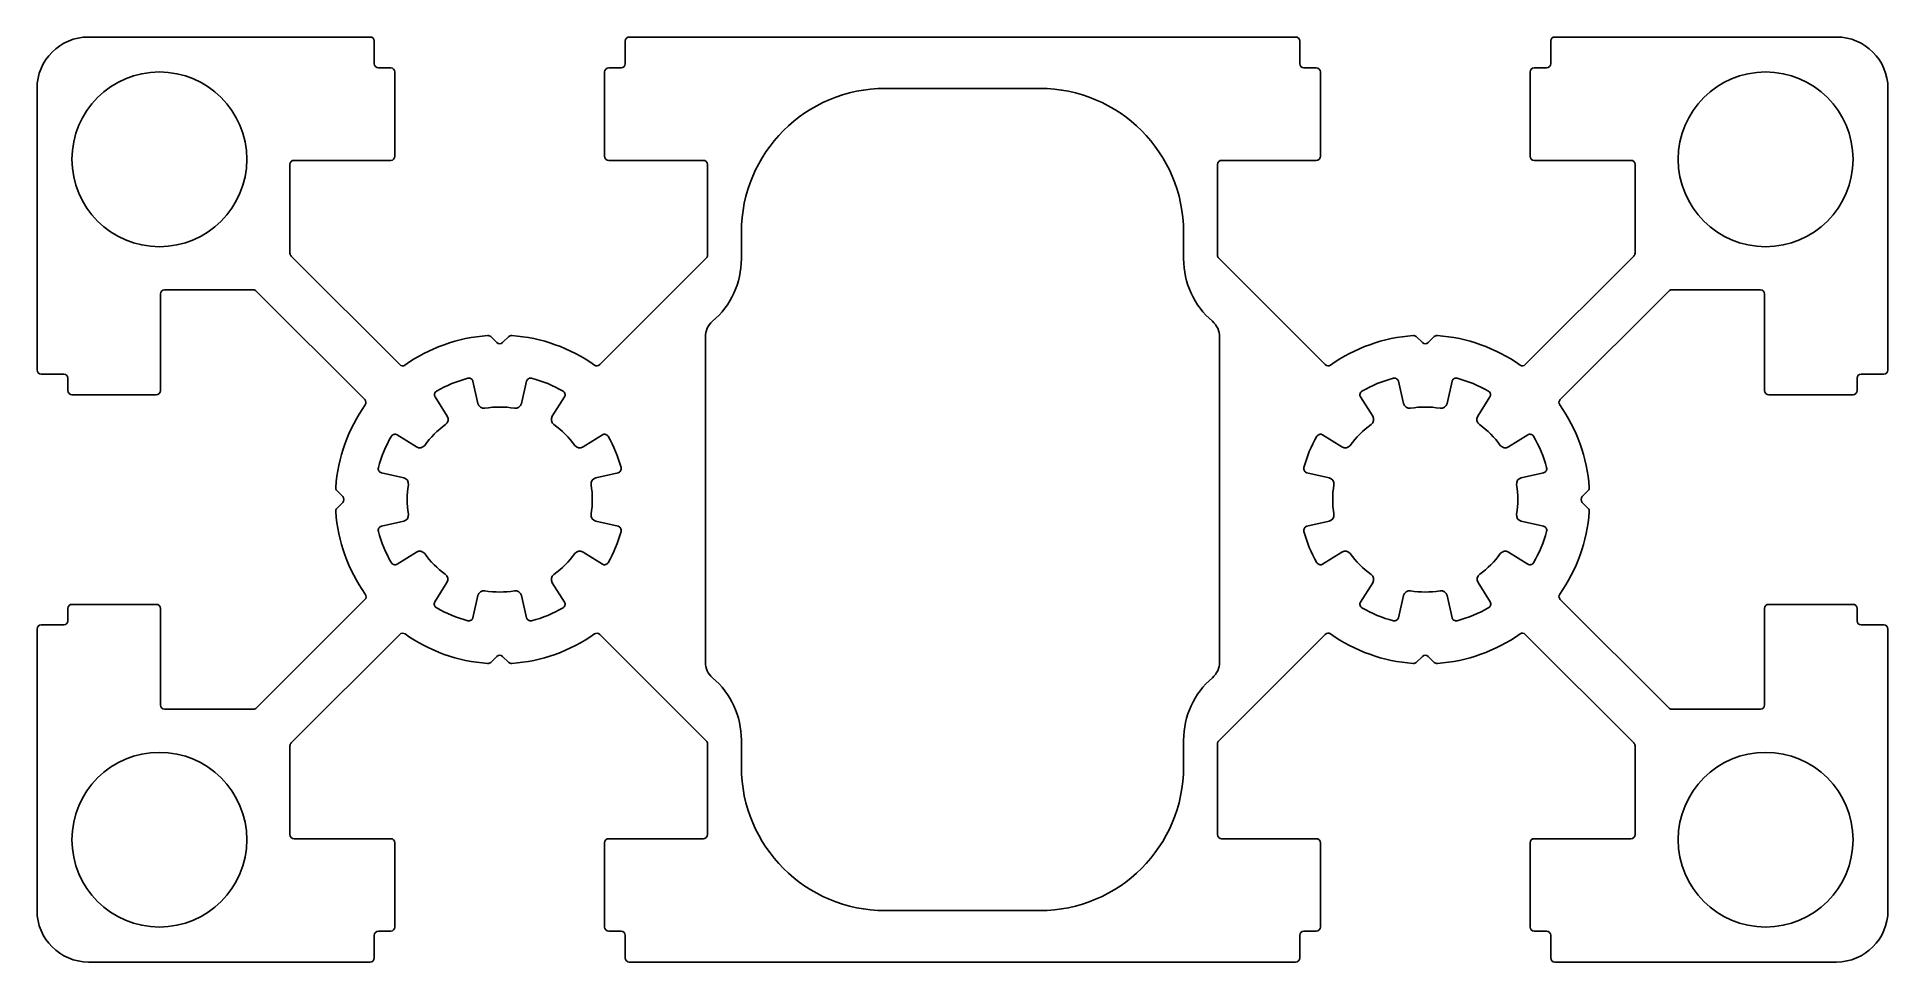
# Model space of a CAD drawing. Extents: x 735.7 to 825.7, y 660.6 to 705.6.
import ezdxf

# ---------------------------------------------------------------- set-up
doc = ezdxf.new("R2010")
doc.units = 0
doc.layers.get('0').update_dxf_attribs({"linetype": 'CONTINUOUS'})

msp = doc.modelspace()

# ---------------------------------------------------------------- linework, layer by layer
for p, q in [((738.161, 705.616), (751.861, 705.616)), ((764.461, 705.616), (796.861, 705.616)), ((809.461, 705.616), (823.161, 705.616)), ((752.061, 705.416), (752.061, 704.316)), ((764.261, 704.316), (764.261, 705.416)), ((797.061, 705.416), (797.061, 704.316)), ((809.261, 704.316), (809.261, 705.416)), ((752.261, 704.116), (752.861, 704.116)), ((753.061, 703.916), (753.061, 699.816)), ((763.261, 699.816), (763.261, 703.916)), ((763.461, 704.116), (764.061, 704.116)), ((797.261, 704.116), (797.861, 704.116)), ((798.061, 703.916), (798.061, 699.816)), ((808.261, 699.816), (808.261, 703.916)), ((808.461, 704.116), (809.061, 704.116)), ((735.661, 689.416), (735.661, 703.116)), ((776.911, 703.116), (784.411, 703.116)), ((825.661, 703.116), (825.661, 689.416)), ((747.961, 699.416), (747.961, 695.096)), ((752.861, 699.616), (748.161, 699.616)), ((768.061, 699.616), (763.461, 699.616)), ((768.261, 694.996), (768.261, 699.416)), ((793.061, 699.416), (793.061, 694.996)), ((797.861, 699.616), (793.261, 699.616)), ((813.161, 699.616), (808.461, 699.616)), ((813.361, 695.096), (813.361, 699.416)), ((769.911, 694.826), (769.911, 696.116)), ((791.411, 696.116), (791.411, 694.826)), ((748.02, 694.955), (753.297, 689.678)), ((763.026, 689.678), (768.203, 694.855)), ((793.12, 694.855), (798.297, 689.678)), ((808.026, 689.678), (813.303, 694.955)), ((741.661, 693.116), (741.661, 688.416)), ((746.181, 693.316), (741.861, 693.316)), ((751.6, 687.981), (746.323, 693.258)), ((815, 693.258), (809.723, 687.981)), ((819.461, 693.316), (815.141, 693.316)), ((819.661, 688.416), (819.661, 693.116)), ((757.725, 691.039), (758.022, 690.751)), ((758.301, 690.751), (758.597, 691.039)), ((768.161, 675.203), (768.161, 691.026)), ((793.161, 691.026), (793.161, 675.206)), ((802.725, 691.039), (803.022, 690.751)), ((803.301, 690.751), (803.597, 691.039)), ((736.961, 689.216), (735.861, 689.216)), ((737.161, 688.416), (737.161, 689.016)), ((756.858, 688.867), (757.102, 687.788)), ((759.22, 687.788), (759.465, 688.867)), ((801.858, 688.867), (802.102, 687.788)), ((804.22, 687.788), (804.465, 688.867)), ((824.161, 689.016), (824.161, 688.416)), ((825.461, 689.216), (824.361, 689.216)), ((741.461, 688.216), (737.361, 688.216)), ((755.607, 687.169), (755.017, 688.104)), ((761.306, 688.104), (760.716, 687.169)), ((800.607, 687.169), (800.017, 688.104)), ((806.306, 688.104), (805.716, 687.169)), ((823.961, 688.216), (819.861, 688.216)), ((753.173, 686.261), (754.109, 685.671)), ((762.214, 685.671), (763.15, 686.261)), ((798.173, 686.261), (799.109, 685.671)), ((807.214, 685.671), (808.15, 686.261)), ((753.489, 684.175), (752.411, 684.42)), ((763.912, 684.42), (762.833, 684.175)), ((798.489, 684.175), (797.411, 684.42)), ((808.912, 684.42), (807.833, 684.175)), ((750.527, 683.255), (750.239, 683.552)), ((811.084, 683.552), (810.796, 683.255)), ((750.239, 682.68), (750.527, 682.977)), ((810.796, 682.977), (811.084, 682.68)), ((752.411, 681.813), (753.489, 682.057)), ((762.833, 682.057), (763.912, 681.813)), ((797.411, 681.813), (798.489, 682.057)), ((807.833, 682.057), (808.912, 681.813)), ((754.109, 680.562), (753.173, 679.972)), ((763.15, 679.972), (762.214, 680.562)), ((799.109, 680.562), (798.173, 679.972)), ((808.15, 679.972), (807.214, 680.562)), ((755.006, 678.132), (755.591, 679.079)), ((760.716, 679.064), (761.306, 678.128)), ((800.017, 678.128), (800.607, 679.064)), ((805.732, 679.079), (806.317, 678.132)), ((737.161, 677.216), (737.161, 677.816)), ((737.361, 678.016), (741.461, 678.016)), ((741.661, 677.816), (741.661, 673.116)), ((746.326, 672.975), (751.601, 678.25)), ((757.102, 678.444), (756.858, 677.366)), ((759.465, 677.366), (759.22, 678.444)), ((802.102, 678.444), (801.858, 677.366)), ((804.465, 677.366), (804.22, 678.444)), ((809.723, 678.252), (815, 672.975)), ((819.661, 673.116), (819.661, 677.816)), ((819.861, 678.016), (823.961, 678.016)), ((824.161, 677.816), (824.161, 677.216)), ((735.661, 663.116), (735.661, 676.816)), ((735.861, 677.016), (736.961, 677.016)), ((824.361, 677.016), (825.461, 677.016)), ((825.661, 676.816), (825.661, 663.116)), ((753.299, 676.553), (748.02, 671.275)), ((768.203, 671.375), (763.024, 676.553)), ((798.297, 676.555), (793.12, 671.378)), ((813.303, 671.278), (808.026, 676.555)), ((758.022, 675.481), (757.725, 675.194)), ((758.597, 675.194), (758.301, 675.481)), ((803.022, 675.481), (802.725, 675.194)), ((803.597, 675.194), (803.301, 675.481)), ((741.861, 672.916), (746.185, 672.916)), ((815.141, 672.916), (819.461, 672.916)), ((769.911, 670.116), (769.911, 671.403)), ((791.411, 671.406), (791.411, 670.116)), ((747.961, 671.133), (747.961, 666.816)), ((768.261, 666.816), (768.261, 671.233)), ((793.061, 671.236), (793.061, 666.816)), ((813.361, 666.816), (813.361, 671.136)), ((748.161, 666.616), (752.861, 666.616)), ((753.061, 666.416), (753.061, 662.316)), ((763.261, 662.316), (763.261, 666.416)), ((763.461, 666.616), (768.061, 666.616)), ((793.261, 666.616), (797.861, 666.616)), ((798.061, 666.416), (798.061, 662.316)), ((808.261, 662.316), (808.261, 666.416)), ((808.461, 666.616), (813.161, 666.616)), ((784.411, 663.116), (776.911, 663.116)), ((752.061, 661.916), (752.061, 660.816)), ((752.861, 662.116), (752.261, 662.116)), ((764.061, 662.116), (763.461, 662.116)), ((764.261, 660.816), (764.261, 661.916)), ((797.061, 661.916), (797.061, 660.816)), ((797.861, 662.116), (797.261, 662.116)), ((809.061, 662.116), (808.461, 662.116)), ((809.261, 660.816), (809.261, 661.916)), ((751.861, 660.616), (738.161, 660.616)), ((796.861, 660.616), (764.461, 660.616)), ((823.161, 660.616), (809.461, 660.616))]:
    msp.add_line(p, q)
for centre in [(741.611, 699.666), (819.711, 699.666), (741.611, 666.566), (819.711, 666.566)]:
    msp.add_circle(centre, 4.25)
for centre, radius, start, end in [((738.161, 703.116), 2.5, 90, 180), ((751.861, 705.416), 0.2, 0, 90), ((764.461, 705.416), 0.2, 90, 180), ((796.861, 705.416), 0.2, 0, 90), ((809.461, 705.416), 0.2, 90, 180), ((823.161, 703.116), 2.5, 0, 90), ((752.261, 704.316), 0.2, 180, 270), ((752.861, 703.916), 0.2, 0, 90), ((763.461, 703.916), 0.2, 90, 180), ((764.061, 704.316), 0.2, 270, 0), ((797.261, 704.316), 0.2, 180, 270), ((797.861, 703.916), 0.2, 0, 90), ((808.461, 703.916), 0.2, 90, 180), ((809.061, 704.316), 0.2, 270, 360), ((776.911, 696.116), 7, 90, 180), ((784.411, 696.116), 7, 0, 90), ((748.161, 699.416), 0.2, 90, 180), ((752.861, 699.816), 0.2, 270, 0), ((763.461, 699.816), 0.2, 180, 270), ((768.061, 699.416), 0.2, 0, 90), ((793.261, 699.416), 0.2, 90, 180), ((797.861, 699.816), 0.2, 270, 0), ((808.461, 699.816), 0.2, 180, 270), ((813.161, 699.416), 0.2, 0, 90), ((748.161, 695.096), 0.2, 180, 225), ((768.061, 694.996), 0.2, 315, 0), ((765.911, 694.826), 4, 310.5416, 0), ((795.411, 694.826), 4, 180, 229.4584), ((793.261, 694.996), 0.2, 180, 225), ((813.161, 695.096), 0.2, 315, 0), ((741.861, 693.116), 0.2, 90, 180), ((746.181, 693.116), 0.2, 45, 90), ((815.141, 693.116), 0.2, 90, 135), ((819.461, 693.116), 0.2, 0, 90), ((769.161, 691.026), 1, 130.5416, 180), ((792.161, 691.026), 1, 0, 49.4584), ((758.161, 683.116), 8, 94.2291, 125.16964), ((757.586, 690.895), 0.2, 45.91028, 94.2291), ((758.161, 690.895), 0.2, 225.91028, 314.08972), ((758.737, 690.895), 0.2, 85.7709, 134.08972), ((758.161, 683.116), 8, 54.83036, 85.7709), ((803.161, 683.116), 8, 94.2291, 125.16964), ((802.586, 690.895), 0.2, 45.91028, 94.2291), ((803.161, 690.895), 0.2, 225.91028, 314.08972), ((803.737, 690.895), 0.2, 85.7709, 134.08972), ((803.161, 683.116), 8, 54.83036, 85.7709), ((735.861, 689.416), 0.2, 180, 270), ((753.438, 689.819), 0.2, 225, 305.16964), ((762.885, 689.819), 0.2, 234.83036, 315), ((798.438, 689.819), 0.2, 225, 305.16964), ((807.885, 689.819), 0.2, 234.83036, 315), ((825.461, 689.416), 0.2, 270, 0), ((736.961, 689.016), 0.2, 0, 90), ((758.161, 683.116), 6.1, 104.71502, 120.28498), ((756.663, 688.823), 0.2, 12.77242, 104.71502), ((759.66, 688.823), 0.2, 75.28498, 167.22758), ((758.161, 683.116), 6.1, 59.71502, 75.28498), ((803.161, 683.116), 6.1, 104.71502, 120.28498), ((801.663, 688.823), 0.2, 12.77242, 104.71502), ((804.66, 688.823), 0.2, 75.28498, 167.22758), ((803.161, 683.116), 6.1, 59.71502, 75.28498), ((824.361, 689.016), 0.2, 90, 180), ((737.361, 688.416), 0.2, 180, 270), ((741.461, 688.416), 0.2, 270, 0), ((758.161, 683.116), 8, 144.83036, 175.7709), ((751.458, 687.839), 0.2, 324.83036, 45), ((755.186, 688.211), 0.2, 120.28498, 212.22758), ((757.395, 687.855), 0.3, 192.77242, 279.1891), ((758.161, 683.116), 4.5, 80.8109, 99.1891), ((758.928, 687.855), 0.3, 260.8109, 347.22758), ((761.137, 688.211), 0.2, 327.77242, 59.71502), ((800.186, 688.211), 0.2, 120.28498, 212.22758), ((802.395, 687.855), 0.3, 192.77242, 279.1891), ((803.161, 683.116), 4.5, 80.8109, 99.1891), ((803.928, 687.855), 0.3, 260.8109, 347.22758), ((806.137, 688.211), 0.2, 327.77242, 59.71502), ((809.864, 687.839), 0.2, 135, 215.16964), ((803.161, 683.116), 8, 4.2291, 35.16964), ((819.861, 688.416), 0.2, 180, 270), ((823.961, 688.416), 0.2, 270, 0), ((758.161, 683.116), 4.5, 125.8109, 144.1891), ((755.353, 687.009), 0.3, 305.8109, 32.22758), ((760.97, 687.009), 0.3, 147.77242, 234.1891), ((758.161, 683.116), 4.5, 35.8109, 54.1891), ((803.161, 683.116), 4.5, 125.8109, 144.1891), ((800.353, 687.009), 0.3, 305.8109, 32.22758), ((805.97, 687.009), 0.3, 147.77242, 234.1891), ((803.161, 683.116), 4.5, 35.8109, 54.1891), ((758.161, 683.116), 6.1, 149.71502, 165.28498), ((753.067, 686.092), 0.2, 57.77242, 149.71502), ((763.256, 686.092), 0.2, 30.28498, 122.22758), ((758.161, 683.116), 6.1, 14.71502, 30.28498), ((803.161, 683.116), 6.1, 149.71502, 165.28498), ((798.067, 686.092), 0.2, 57.77242, 149.71502), ((808.256, 686.092), 0.2, 30.28498, 122.22758), ((803.161, 683.116), 6.1, 14.71502, 30.28498), ((754.269, 685.925), 0.3, 237.77242, 324.1891), ((762.054, 685.925), 0.3, 215.8109, 302.22758), ((799.269, 685.925), 0.3, 237.77242, 324.1891), ((807.054, 685.925), 0.3, 215.8109, 302.22758), ((752.455, 684.615), 0.2, 165.28498, 257.22758), ((753.423, 683.883), 0.3, 350.8109, 77.22758), ((762.9, 683.883), 0.3, 102.77242, 189.1891), ((763.868, 684.615), 0.2, 282.77242, 14.71502), ((797.455, 684.615), 0.2, 165.28498, 257.22758), ((798.423, 683.883), 0.3, 350.8109, 77.22758), ((807.9, 683.883), 0.3, 102.77242, 189.1891), ((808.868, 684.615), 0.2, 282.77242, 14.71502), ((750.383, 683.691), 0.2, 175.7709, 224.08972), ((750.383, 683.116), 0.2, 315.91028, 44.08972), ((758.161, 683.116), 4.5, 170.8109, 189.1891), ((758.161, 683.116), 4.5, 350.8109, 9.1891), ((803.161, 683.116), 4.5, 170.8109, 189.1891), ((803.161, 683.116), 4.5, 350.8109, 9.1891), ((810.94, 683.116), 0.2, 135.91028, 224.08972), ((810.94, 683.691), 0.2, 315.91028, 4.2291), ((750.383, 682.541), 0.2, 135.91028, 184.2291), ((758.161, 683.116), 8, 184.2291, 215.18538), ((753.423, 682.35), 0.3, 282.77242, 9.1891), ((762.9, 682.35), 0.3, 170.8109, 257.22758), ((798.423, 682.35), 0.3, 282.77242, 9.1891), ((807.9, 682.35), 0.3, 170.8109, 257.22758), ((803.161, 683.116), 8, 324.83036, 355.7709), ((810.94, 682.541), 0.2, 355.7709, 44.08972), ((752.455, 681.618), 0.2, 102.77242, 194.71502), ((758.161, 683.116), 6.1, 194.71502, 210.28498), ((758.161, 683.116), 6.1, 329.71502, 345.28498), ((763.868, 681.618), 0.2, 345.28498, 77.22758), ((797.455, 681.618), 0.2, 102.77242, 194.71502), ((803.161, 683.116), 6.1, 194.71502, 210.28498), ((803.161, 683.116), 6.1, 329.71502, 345.28498), ((808.868, 681.618), 0.2, 345.28498, 77.22758), ((754.269, 680.308), 0.3, 35.8109, 122.22758), ((758.161, 683.116), 4.5, 215.8109, 233.93277), ((758.161, 683.116), 4.5, 305.8109, 324.1891), ((762.054, 680.308), 0.3, 57.77242, 144.1891), ((799.269, 680.308), 0.3, 35.8109, 122.22758), ((803.161, 683.116), 4.5, 215.8109, 234.1891), ((803.161, 683.116), 4.5, 306.06723, 324.1891), ((807.054, 680.308), 0.3, 57.77242, 144.1891), ((753.067, 680.141), 0.2, 210.28498, 302.22758), ((763.256, 680.141), 0.2, 237.77242, 329.71502), ((798.067, 680.141), 0.2, 210.28498, 302.22758), ((808.256, 680.141), 0.2, 237.77242, 329.71502), ((755.335, 679.236), 0.3, 328.30293, 53.93277), ((757.395, 678.378), 0.3, 80.8109, 167.22758), ((758.161, 683.116), 4.5, 260.8109, 279.1891), ((758.928, 678.378), 0.3, 12.77242, 99.1891), ((760.97, 679.224), 0.3, 125.8109, 212.22758), ((800.353, 679.224), 0.3, 327.77242, 54.1891), ((802.395, 678.378), 0.3, 80.8109, 167.22758), ((803.161, 683.116), 4.5, 260.8109, 279.1891), ((803.928, 678.378), 0.3, 12.77242, 99.1891), ((805.987, 679.236), 0.3, 126.06723, 211.69707), ((737.361, 677.816), 0.2, 90, 180), ((741.461, 677.816), 0.2, 0, 90), ((751.46, 678.391), 0.2, 315, 35.18538), ((755.176, 678.027), 0.2, 148.30293, 239.60668), ((758.161, 683.116), 6.1, 239.60668, 255.28498), ((758.161, 683.116), 6.1, 284.71502, 300.28498), ((761.137, 678.021), 0.2, 300.28498, 32.22758), ((800.186, 678.021), 0.2, 147.77242, 239.71502), ((803.161, 683.116), 6.1, 239.71502, 255.28498), ((803.161, 683.116), 6.1, 284.71502, 300.39332), ((806.146, 678.027), 0.2, 300.39332, 31.69707), ((809.864, 678.393), 0.2, 144.83036, 225), ((819.861, 677.816), 0.2, 90, 180), ((823.961, 677.816), 0.2, 360, 90), ((735.861, 676.816), 0.2, 90, 180), ((736.961, 677.216), 0.2, 270, 0), ((756.663, 677.41), 0.2, 255.28498, 347.22758), ((759.66, 677.41), 0.2, 192.77242, 284.71502), ((801.663, 677.41), 0.2, 255.28498, 347.22758), ((804.66, 677.41), 0.2, 192.77242, 284.71502), ((824.361, 677.216), 0.2, 180, 270), ((825.461, 676.816), 0.2, 360, 90), ((753.44, 676.412), 0.2, 54.84611, 135), ((758.161, 683.116), 8, 234.84611, 265.7709), ((758.161, 683.116), 8, 274.2291, 305.15389), ((762.883, 676.412), 0.2, 45, 125.15389), ((798.438, 676.413), 0.2, 54.83036, 135), ((803.161, 683.116), 8, 234.83036, 265.7709), ((803.161, 683.116), 8, 274.2291, 305.16964), ((807.885, 676.413), 0.2, 45, 125.16964), ((757.586, 675.338), 0.2, 265.7709, 314.08972), ((758.161, 675.338), 0.2, 45.91028, 134.08972), ((758.737, 675.338), 0.2, 225.91028, 274.2291), ((769.161, 675.203), 1, 180, 229.4584), ((792.161, 675.206), 1, 310.5416, 0), ((802.586, 675.338), 0.2, 265.7709, 314.08972), ((803.161, 675.338), 0.2, 45.91028, 134.08972), ((803.737, 675.338), 0.2, 225.91028, 274.2291), ((765.911, 671.403), 4, 0, 49.4584), ((795.411, 671.406), 4, 130.5416, 180), ((741.861, 673.116), 0.2, 180, 270), ((746.185, 673.116), 0.2, 270, 315), ((815.141, 673.116), 0.2, 225, 270), ((819.461, 673.116), 0.2, 270, 0), ((748.161, 671.133), 0.2, 135, 180), ((768.061, 671.233), 0.2, 0, 45), ((793.261, 671.236), 0.2, 135, 180), ((813.161, 671.136), 0.2, 0, 45), ((776.911, 670.116), 7, 180, 270), ((784.411, 670.116), 7, 270, 0), ((748.161, 666.816), 0.2, 180, 270), ((752.861, 666.416), 0.2, 0, 90), ((763.461, 666.416), 0.2, 90, 180), ((768.061, 666.816), 0.2, 270, 0), ((793.261, 666.816), 0.2, 180, 270), ((797.861, 666.416), 0.2, 0, 90), ((808.461, 666.416), 0.2, 90, 180), ((813.161, 666.816), 0.2, 270, 0), ((738.161, 663.116), 2.5, 180, 270), ((823.161, 663.116), 2.5, 270, 0), ((752.261, 661.916), 0.2, 90, 180), ((752.861, 662.316), 0.2, 270, 0), ((763.461, 662.316), 0.2, 180, 270), ((764.061, 661.916), 0.2, 0, 90), ((797.261, 661.916), 0.2, 90, 180), ((797.861, 662.316), 0.2, 270, 0), ((808.461, 662.316), 0.2, 180, 270), ((809.061, 661.916), 0.2, 0, 90), ((751.861, 660.816), 0.2, 270, 0), ((764.461, 660.816), 0.2, 180, 270), ((796.861, 660.816), 0.2, 270, 0), ((809.461, 660.816), 0.2, 180, 270)]:
    msp.add_arc(centre, radius, start, end)

doc.saveas('drawing.dxf')
